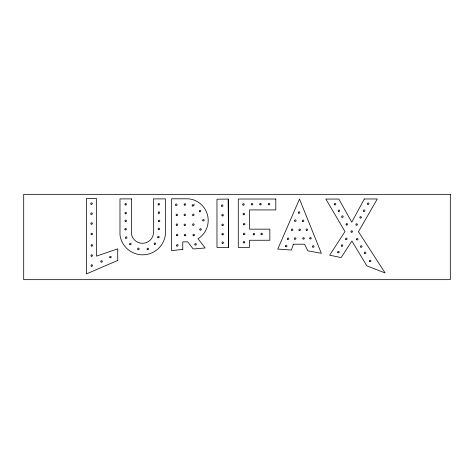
<?xml version="1.0" encoding="UTF-8"?>
<svg xmlns="http://www.w3.org/2000/svg" width="474" height="474" viewBox="0 0 474 474"><rect width="100%" height="100%" fill="white"/><g stroke="black" fill="none" stroke-linecap="round" stroke-linejoin="round"><path stroke-width="0.36" stroke-dasharray="2.37 1.78" d="M194.257 203.891A0.758 0.758 0 0 1 194.34 205.355"/><path stroke-width="0.71" d="M244.548 242.735L244.655 242.581A0.758 0.758 0 0 0 244.317 241.562A0.758 0.758 0 0 0 243.298 241.9A0.758 0.758 0 0 0 243.636 242.919L243.82 242.984A0.758 0.758 0 0 0 244.543 242.741M228.622 247.357L216.974 247.357L216.974 199.204L228.154 199.068L228.622 247.357L228.622 199.204M293.394 244.205L291.415 250.041L277.77 249.075L299.497 199.056L321.36 253.329L307.845 250.817L304.569 244.205L293.394 244.205M364.364 198.967L351.755 222.17L338.827 199.056L325.828 199.056L344.995 231.549L329.685 255.196L341.108 257.578L351.927 241.029L366.817 265.819L385.107 272.959L358.463 231.721L377.298 198.967L364.364 198.967M117.73 260.427L86.387 273.942L86.387 198.499L96.459 198.499L96.459 256.138L117.73 248.844L117.73 260.427M182.768 249.437L171.588 250.61L171.588 198.802L188.32 198.802A21.662 21.662 0 0 1 198.043 238.748L205.159 247.973L193.214 248.986L187.716 241.853L182.768 241.853L182.768 249.437M450.3 194.34L23.7 194.34L23.7 279.66L450.3 279.66L450.3 194.34M131.494 198.89L119.981 198.89L119.981 234.991A22.882 22.882 0 0 0 165.432 234.174L165.432 198.89L153.375 198.89L153.375 234.174A11.121 11.121 0 0 1 131.494 234.174L131.494 198.89M275.809 199.021L238.286 199.021L238.286 247.375L249.531 247.375L249.531 240.259L269.848 240.259L269.848 229.155L249.531 229.155L249.531 209.923L275.809 209.923L275.809 199.021M125.195 204.839A0.758 0.758 0 0 0 126.445 204.424A0.758 0.758 0 0 0 125.462 203.547A0.758 0.758 0 0 0 125.195 204.839M91.458 245.994A0.758 0.758 0 0 0 92.637 245.413A0.758 0.758 0 0 0 91.547 244.685A0.758 0.758 0 0 0 91.458 245.994M91.18 256.067A0.758 0.758 0 0 0 92.448 255.729A0.758 0.758 0 0 0 91.523 254.799A0.758 0.758 0 0 0 91.18 256.067M109.938 257.607A0.758 0.758 0 0 0 111.189 257.192A0.758 0.758 0 0 0 110.205 256.321A0.758 0.758 0 0 0 109.938 257.607M91.251 234.529A0.758 0.758 0 0 0 92.495 234.115A0.758 0.758 0 0 0 91.518 233.244A0.758 0.758 0 0 0 91.251 234.529M125.219 213.632A0.758 0.758 0 0 0 126.469 213.223A0.758 0.758 0 0 0 125.486 212.346A0.758 0.758 0 0 0 125.219 213.632M125.213 221.382A0.758 0.758 0 0 0 126.463 220.967A0.758 0.758 0 0 0 125.48 220.096A0.758 0.758 0 0 0 125.213 221.382M125.095 229.76A0.758 0.758 0 0 0 126.339 229.345A0.758 0.758 0 0 0 125.355 228.474A0.758 0.758 0 0 0 125.095 229.76M125.711 238.138A0.758 0.758 0 0 0 126.961 237.729A0.758 0.758 0 0 0 125.977 236.852A0.758 0.758 0 0 0 125.711 238.138M129.84 244.537A0.758 0.758 0 0 0 131.085 244.128A0.758 0.758 0 0 0 130.107 243.251A0.758 0.758 0 0 0 129.84 244.537M137.922 249.401A0.758 0.758 0 0 0 139.172 248.986A0.758 0.758 0 0 0 138.189 248.115A0.758 0.758 0 0 0 137.922 249.401M147.307 249.49A0.758 0.758 0 0 0 148.552 249.075A0.758 0.758 0 0 0 147.574 248.204A0.758 0.758 0 0 0 147.307 249.49M154.406 244.252A0.758 0.758 0 0 0 155.656 243.837A0.758 0.758 0 0 0 154.672 242.966A0.758 0.758 0 0 0 154.406 244.252M158.393 229.44A0.758 0.758 0 0 0 159.643 229.025A0.758 0.758 0 0 0 158.66 228.154A0.758 0.758 0 0 0 158.393 229.44M158.559 221.488A0.758 0.758 0 0 0 159.809 221.074A0.758 0.758 0 0 0 158.826 220.203A0.758 0.758 0 0 0 158.559 221.488M158.476 213.152A0.758 0.758 0 0 0 159.72 212.737A0.758 0.758 0 0 0 158.737 211.866A0.758 0.758 0 0 0 158.476 213.152M158.322 204.851A0.758 0.758 0 0 0 159.566 204.436A0.758 0.758 0 0 0 158.589 203.559A0.758 0.758 0 0 0 158.322 204.851M157.913 237.628A0.758 0.758 0 0 0 159.163 237.213A0.758 0.758 0 0 0 158.18 236.336A0.758 0.758 0 0 0 157.913 237.628M101.051 261.992A0.758 0.758 0 0 0 102.295 261.583A0.758 0.758 0 0 0 101.318 260.706A0.758 0.758 0 0 0 101.051 261.992M91.286 266.098A0.758 0.758 0 0 0 92.537 265.689A0.758 0.758 0 0 0 91.553 264.812A0.758 0.758 0 0 0 91.286 266.098M91.121 224.036A0.758 0.758 0 0 0 92.371 223.621A0.758 0.758 0 0 0 91.387 222.75A0.758 0.758 0 0 0 91.121 224.036M91.061 214.201A0.758 0.758 0 0 0 92.312 213.792A0.758 0.758 0 0 0 91.328 212.915A0.758 0.758 0 0 0 91.061 214.201M91.061 204.17A0.758 0.758 0 0 0 92.312 203.755A0.758 0.758 0 0 0 91.328 202.878A0.758 0.758 0 0 0 91.061 204.17M176.808 245.965A0.758 0.758 0 0 0 178.052 245.55A0.758 0.758 0 0 0 177.075 244.679A0.758 0.758 0 0 0 176.808 245.965M195.057 244.898A0.758 0.758 0 0 0 196.301 244.483A0.758 0.758 0 0 0 195.324 243.612A0.758 0.758 0 0 0 195.057 244.898M176.654 235.578A0.758 0.758 0 0 0 177.904 235.163A0.758 0.758 0 0 0 176.921 234.286A0.758 0.758 0 0 0 176.654 235.578M176.435 225.221A0.758 0.758 0 0 0 177.685 224.806A0.758 0.758 0 0 0 176.701 223.935A0.758 0.758 0 0 0 176.435 225.221M176.322 215.427A0.758 0.758 0 0 0 177.566 215.012A0.758 0.758 0 0 0 176.583 214.141A0.758 0.758 0 0 0 176.322 215.427M175.801 205.272A0.758 0.758 0 0 0 177.045 204.857A0.758 0.758 0 0 0 176.067 203.98A0.758 0.758 0 0 0 175.801 205.272M184.505 235.619A0.758 0.758 0 0 0 185.749 235.205A0.758 0.758 0 0 0 184.771 234.334A0.758 0.758 0 0 0 184.505 235.619M193.238 235.619A0.758 0.758 0 0 0 194.482 235.205A0.758 0.758 0 0 0 193.505 234.328A0.758 0.758 0 0 0 193.238 235.619M200.04 229.985A0.758 0.758 0 0 0 201.284 229.57A0.758 0.758 0 0 0 200.301 228.699A0.758 0.758 0 0 0 200.04 229.985M202.943 220.801A0.758 0.758 0 0 0 204.187 220.386A0.758 0.758 0 0 0 203.21 219.515A0.758 0.758 0 0 0 202.943 220.801M199.542 211.694A0.758 0.758 0 0 0 200.786 211.286A0.758 0.758 0 0 0 199.803 210.409A0.758 0.758 0 0 0 199.542 211.694M184.439 205.046A0.758 0.758 0 0 0 185.684 204.632A0.758 0.758 0 0 0 184.706 203.755A0.758 0.758 0 0 0 184.439 205.046M192.379 205.923A0.758 0.758 0 0 0 193.629 205.515A0.758 0.758 0 0 0 192.645 204.638A0.758 0.758 0 0 0 192.379 205.923M184.297 225.405A0.758 0.758 0 0 0 185.541 224.99A0.758 0.758 0 0 0 184.564 224.119A0.758 0.758 0 0 0 184.297 225.405M184.285 215.356A0.758 0.758 0 0 0 185.535 214.941A0.758 0.758 0 0 0 184.552 214.07A0.758 0.758 0 0 0 184.285 215.356M192.835 215.362A0.758 0.758 0 0 0 194.079 214.947A0.758 0.758 0 0 0 193.096 214.076A0.758 0.758 0 0 0 192.835 215.362M192.894 225.132A0.758 0.758 0 0 0 194.139 224.723A0.758 0.758 0 0 0 193.161 223.847A0.758 0.758 0 0 0 192.894 225.132M222.229 243.239A0.758 0.758 0 0 0 223.473 242.824A0.758 0.758 0 0 0 222.49 241.953A0.758 0.758 0 0 0 222.229 243.239M222.188 234.731A0.758 0.758 0 0 0 223.438 234.316A0.758 0.758 0 0 0 222.454 233.445A0.758 0.758 0 0 0 222.188 234.731M222.14 225.423A0.758 0.758 0 0 0 223.39 225.008A0.758 0.758 0 0 0 222.407 224.137A0.758 0.758 0 0 0 222.14 225.423M222.087 215.794A0.758 0.758 0 0 0 223.337 215.38A0.758 0.758 0 0 0 222.353 214.509A0.758 0.758 0 0 0 222.087 215.794M221.69 206.19A0.758 0.758 0 0 0 222.934 205.775A0.758 0.758 0 0 0 221.956 204.904A0.758 0.758 0 0 0 221.69 206.19M243.334 214.598A0.758 0.758 0 0 0 244.578 214.189A0.758 0.758 0 0 0 243.6 213.312A0.758 0.758 0 0 0 243.334 214.598M242.931 204.999A0.758 0.758 0 0 0 244.181 204.584A0.758 0.758 0 0 0 243.198 203.707A0.758 0.758 0 0 0 242.931 204.999M243.666 234.482A0.758 0.758 0 0 0 244.916 234.073A0.758 0.758 0 0 0 243.932 233.196A0.758 0.758 0 0 0 243.666 234.482M243.648 224.694A0.758 0.758 0 0 0 244.892 224.285A0.758 0.758 0 0 0 243.914 223.408A0.758 0.758 0 0 0 243.648 224.694M253.4 234.654A0.758 0.758 0 0 0 254.651 234.239A0.758 0.758 0 0 0 253.667 233.368A0.758 0.758 0 0 0 253.4 234.654M261.168 234.529A0.758 0.758 0 0 0 262.418 234.115A0.758 0.758 0 0 0 261.435 233.244A0.758 0.758 0 0 0 261.168 234.529M251.534 204.762A0.758 0.758 0 0 0 252.778 204.347A0.758 0.758 0 0 0 251.795 203.476A0.758 0.758 0 0 0 251.534 204.762M259.983 204.709A0.758 0.758 0 0 0 261.233 204.294A0.758 0.758 0 0 0 260.25 203.423A0.758 0.758 0 0 0 259.983 204.709M268.551 204.655A0.758 0.758 0 0 0 269.801 204.241A0.758 0.758 0 0 0 268.817 203.37A0.758 0.758 0 0 0 268.551 204.655M285.698 246.581A0.758 0.758 0 0 0 286.942 246.166A0.758 0.758 0 0 0 285.964 245.295A0.758 0.758 0 0 0 285.698 246.581M287.564 239.311A0.758 0.758 0 0 0 288.814 238.896A0.758 0.758 0 0 0 287.831 238.025A0.758 0.758 0 0 0 287.564 239.311M298.596 213.087A0.758 0.758 0 0 0 299.841 212.678A0.758 0.758 0 0 0 298.863 211.801A0.758 0.758 0 0 0 298.596 213.087M294.828 221.168A0.758 0.758 0 0 0 296.078 220.754A0.758 0.758 0 0 0 295.095 219.877A0.758 0.758 0 0 0 294.828 221.168M302.554 221.346A0.758 0.758 0 0 0 303.804 220.931A0.758 0.758 0 0 0 302.821 220.06A0.758 0.758 0 0 0 302.554 221.346M291.652 230.287A0.758 0.758 0 0 0 292.902 229.872A0.758 0.758 0 0 0 291.919 228.995A0.758 0.758 0 0 0 291.652 230.287M299.153 230.34A0.758 0.758 0 0 0 300.398 229.926A0.758 0.758 0 0 0 299.42 229.055A0.758 0.758 0 0 0 299.153 230.34M306.287 230.281A0.758 0.758 0 0 0 307.537 229.866A0.758 0.758 0 0 0 306.554 228.995A0.758 0.758 0 0 0 306.287 230.281M294.656 239.121A0.758 0.758 0 0 0 295.906 238.712A0.758 0.758 0 0 0 294.923 237.835A0.758 0.758 0 0 0 294.656 239.121M303.064 238.937A0.758 0.758 0 0 0 304.314 238.523A0.758 0.758 0 0 0 303.33 237.652A0.758 0.758 0 0 0 303.064 238.937M309.966 238.813A0.758 0.758 0 0 0 311.217 238.398A0.758 0.758 0 0 0 310.233 237.527A0.758 0.758 0 0 0 309.966 238.813M312.787 247.043A0.758 0.758 0 0 0 314.037 246.628A0.758 0.758 0 0 0 313.053 245.751A0.758 0.758 0 0 0 312.787 247.043M337.873 252.648A0.758 0.758 0 0 0 339.117 252.239A0.758 0.758 0 0 0 338.14 251.362A0.758 0.758 0 0 0 337.873 252.648M341.547 246.136A0.758 0.758 0 0 0 342.791 245.722A0.758 0.758 0 0 0 341.813 244.851A0.758 0.758 0 0 0 341.547 246.136M345.807 239.394A0.758 0.758 0 0 0 347.057 238.979A0.758 0.758 0 0 0 346.073 238.108A0.758 0.758 0 0 0 345.807 239.394M351.193 232.064A0.758 0.758 0 0 0 352.437 231.65A0.758 0.758 0 0 0 351.453 230.779A0.758 0.758 0 0 0 351.193 232.064M356.146 225.055A0.758 0.758 0 0 0 357.39 224.64A0.758 0.758 0 0 0 356.407 223.769A0.758 0.758 0 0 0 356.146 225.055M360.133 217.945A0.758 0.758 0 0 0 361.378 217.53A0.758 0.758 0 0 0 360.394 216.654A0.758 0.758 0 0 0 360.133 217.945M363.694 211.262A0.758 0.758 0 0 0 364.944 210.853A0.758 0.758 0 0 0 363.961 209.976A0.758 0.758 0 0 0 363.694 211.262M367.723 204.241A0.758 0.758 0 0 0 368.973 203.832A0.758 0.758 0 0 0 367.99 202.955A0.758 0.758 0 0 0 367.723 204.241M346.293 224.877A0.758 0.758 0 0 0 347.537 224.463A0.758 0.758 0 0 0 346.559 223.592A0.758 0.758 0 0 0 346.293 224.877M341.932 217.163A0.758 0.758 0 0 0 343.182 216.748A0.758 0.758 0 0 0 342.198 215.877A0.758 0.758 0 0 0 341.932 217.163M338.43 211.315A0.758 0.758 0 0 0 339.68 210.9A0.758 0.758 0 0 0 338.697 210.023A0.758 0.758 0 0 0 338.43 211.315M334.573 204.756A0.758 0.758 0 0 0 335.823 204.341A0.758 0.758 0 0 0 334.84 203.47A0.758 0.758 0 0 0 334.573 204.756M356.762 239.743A0.758 0.758 0 0 0 358.006 239.334A0.758 0.758 0 0 0 357.023 238.458A0.758 0.758 0 0 0 356.762 239.743M360.779 247.078A0.758 0.758 0 0 0 362.023 246.67A0.758 0.758 0 0 0 361.046 245.793A0.758 0.758 0 0 0 360.779 247.078M364.619 253.406A0.758 0.758 0 0 0 365.863 252.992A0.758 0.758 0 0 0 364.879 252.115A0.758 0.758 0 0 0 364.619 253.406M369.679 261.488A0.758 0.758 0 0 0 370.923 261.073A0.758 0.758 0 0 0 369.939 260.202A0.758 0.758 0 0 0 369.679 261.488"/></g></svg>
